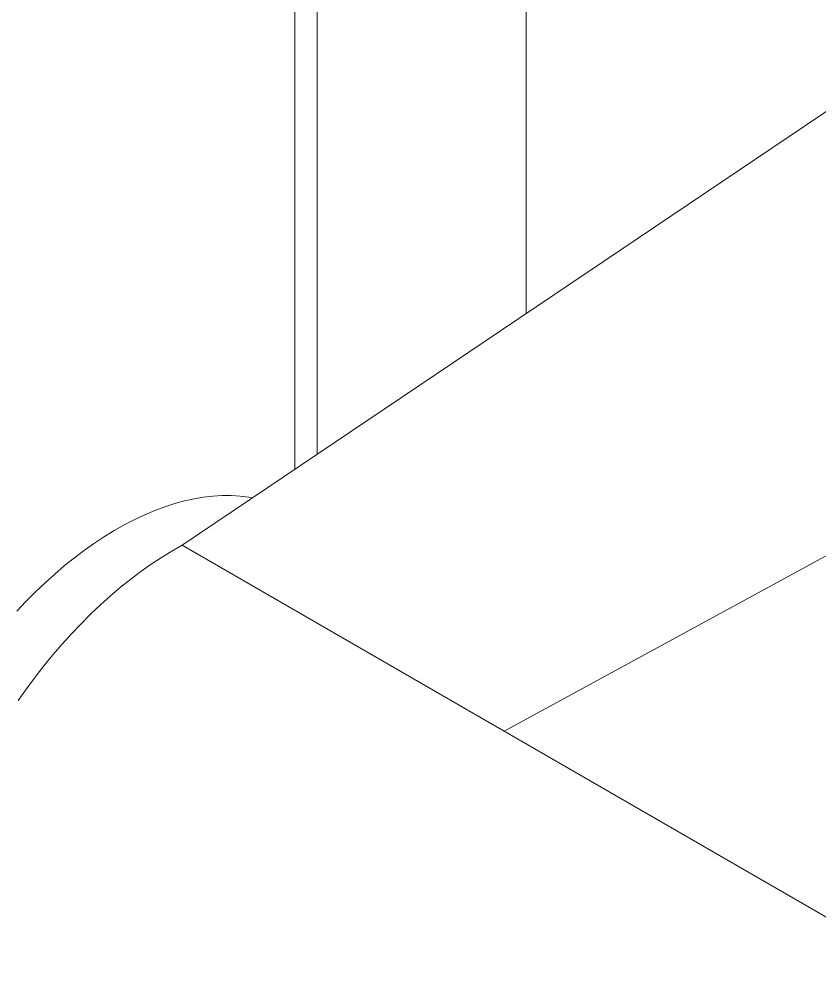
# Model space of a CAD drawing. Header units: millimetres. Extents: x 26816 to 90584, y 11074 to 56542.
# Drawn here: x 67644 to 68131, y 22497 to 23071 of the extents above; entities that cross this region are included whole.
import ezdxf

# ---------------------------------------------------------------- set-up
doc = ezdxf.new("R2010")
doc.units = ezdxf.units.MM
doc.layers.add('MAU_TÍM', color=4, linetype='Continuous', lineweight=25)

msp = doc.modelspace()

# ---------------------------------------------------------------- linework, layer by layer
at = {"layer": 'MAU_TÍM', "linetype": 'Continuous', "lineweight": 0}
for p, q in [((67825.35, 22806.53), (67825.35, 23238.88)), ((67811.92, 22797.5), (67811.92, 23201.73)), ((67952.63, 22892.15), (67952.63, 23177.64)), ((67743.23, 22751.29), (68181.02, 23045.79)), ((67939.24, 22638.13), (68427.13, 22903.71)), ((67743.23, 22751.29), (67939.24, 22638.13)), ((67939.24, 22638.13), (68183.6, 22497.07))]:
    msp.add_line(p, q, dxfattribs=at)
at = {"layer": 'MAU_TÍM', "linetype": 'Continuous', "lineweight": 0, "flags": 128}
for points in [[(67642.52, 22711.05), (67648.19, 22717.06), (67653.95, 22722.85), (67659.79, 22728.41), (67665.71, 22733.74), (67671.69, 22738.83), (67677.72, 22743.66), (67683.8, 22748.24), (67689.9, 22752.54), (67696.03, 22756.57), (67702.18, 22760.32), (67708.32, 22763.77), (67714.46, 22766.94), (67720.57, 22769.8), (67726.66, 22772.37), (67732.71, 22774.62), (67738.71, 22776.56), (67744.66, 22778.18), (67750.53, 22779.49), (67756.32, 22780.48), (67762.03, 22781.14), (67767.64, 22781.49), (67773.14, 22781.5), (67778.53, 22781.2), (67783.79, 22780.57), (67786.17, 22780.17)], [(67743.23, 22751.29), (67736.94, 22747.72), (67730.66, 22743.87), (67724.39, 22739.74), (67718.15, 22735.33), (67711.94, 22730.65), (67705.77, 22725.72), (67699.65, 22720.53), (67693.6, 22715.1), (67687.61, 22709.43), (67681.71, 22703.53), (67675.9, 22697.42), (67670.19, 22691.1), (67664.59, 22684.58), (67659.1, 22677.88), (67653.74, 22670.99), (67648.52, 22663.95), (67643.44, 22656.74)]]:
    msp.add_lwpolyline(points, dxfattribs=at)

doc.saveas('drawing.dxf')
